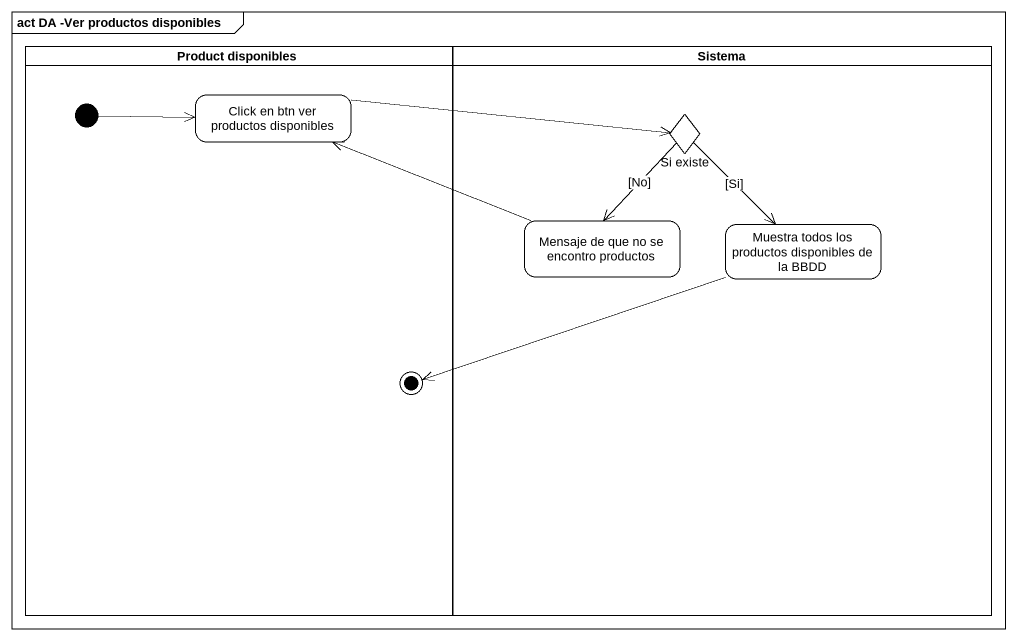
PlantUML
@startuml
mainframe act DA -Ver productos disponibles
hide empty description
state "Product disponibles" as Product_disponibles <<partition>> {
  state "Click en btn ver productos disponibles" as Click_en_btn_ver_productos
  state final1 <<end>>
  [*] -right-> Click_en_btn_ver_productos
}
state Sistema <<partition>> {
  state "Si existe" as Si_existe <<choice>>
  state "Mensaje de que no se encontro productos" as Mensaje_de_que_no_se
  state "Muestra todos los productos disponibles de la BBDD" as Muestra_todos_los_productos
}
Click_en_btn_ver_productos -right-> Si_existe
Si_existe --> Mensaje_de_que_no_se : [No]
Si_existe --> Muestra_todos_los_productos : [Si]
Mensaje_de_que_no_se -left-> Click_en_btn_ver_productos
Muestra_todos_los_productos -left-> final1
@enduml
